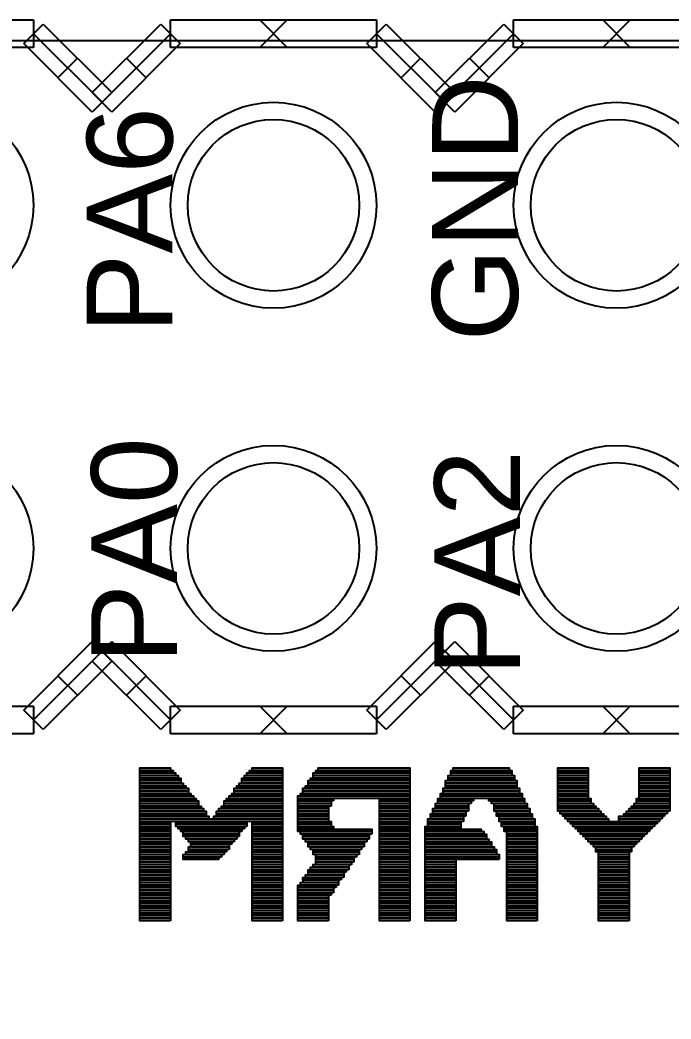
# Model space of a CAD drawing. Header units: millimetres. Extents: x -0.9 to 42.4, y -0.8 to 40.2.
# Drawn here: x 19.39 to 24.21, y 32.77 to 40.17 of the extents above; entities that cross this region are included whole.
import ezdxf

# ---------------------------------------------------------------- set-up
doc = ezdxf.new("R2010")
doc.units = ezdxf.units.MM
doc.header["$MEASUREMENT"] = 0
for name, color, linetype in [('BOT', 253, 'Continuous'), ('SILK-BOT', 6, 'Continuous'), ('SILK-TOP', 7, 'Continuous'), ('TOP', 1, 'Continuous')]:
    doc.layers.add(name, color=color, linetype=linetype)

msp = doc.modelspace()

# ---------------------------------------------------------------- linework, layer by layer
at = {"layer": 'BOT'}
for centre in [(18.7292, 38.7945), (21.2692, 38.7945), (23.8092, 38.7945), (18.7292, 36.2545), (21.2692, 36.2545), (23.8092, 36.2545)]:
    msp.add_circle(centre, 0.762, dxfattribs=at)
at = {"layer": 'SILK-BOT'}
for points in [[(20.5069, 34.6108), (20.2805, 34.6108), (20.2805, 34.6298), (20.5069, 34.6298), (20.5069, 34.6108)], [(21.3366, 34.6108), (21.1103, 34.6108), (21.1103, 34.6298), (21.3366, 34.6298), (21.3366, 34.6108)], [(22.2797, 34.6108), (21.6007, 34.6108), (21.6007, 34.6298), (22.2797, 34.6298), (22.2797, 34.6108)], [(23.0151, 34.6108), (22.6003, 34.6108), (22.6003, 34.6298), (23.0151, 34.6298), (23.0151, 34.6108)], [(23.5999, 34.6108), (23.3737, 34.6108), (23.3737, 34.6298), (23.5999, 34.6298), (23.5999, 34.6108)], [(24.2034, 34.6108), (23.977, 34.6108), (23.977, 34.6298), (24.2034, 34.6298), (24.2034, 34.6108)], [(20.5633, 34.5544), (20.2804, 34.5544), (20.2804, 34.5732), (20.5633, 34.5732), (20.5633, 34.5544)], [(20.5257, 34.5921), (20.2805, 34.5921), (20.2805, 34.611), (20.5257, 34.611), (20.5257, 34.5921)], [(20.5445, 34.5732), (20.2805, 34.5732), (20.2805, 34.592), (20.5445, 34.592), (20.5445, 34.5732)], [(20.5823, 34.5355), (20.2805, 34.5355), (20.2805, 34.5544), (20.5823, 34.5544), (20.5823, 34.5355)], [(21.3367, 34.5355), (21.0349, 34.5355), (21.0349, 34.5544), (21.3367, 34.5544), (21.3367, 34.5355)], [(21.3367, 34.5544), (21.0538, 34.5544), (21.0538, 34.5732), (21.3367, 34.5732), (21.3367, 34.5544)], [(21.3367, 34.5732), (21.0727, 34.5732), (21.0727, 34.592), (21.3367, 34.592), (21.3367, 34.5732)], [(21.3367, 34.5921), (21.0915, 34.5921), (21.0915, 34.611), (21.3367, 34.611), (21.3367, 34.5921)], [(22.2797, 34.5355), (21.5441, 34.5355), (21.5441, 34.5544), (22.2797, 34.5544), (22.2797, 34.5355)], [(22.2797, 34.5732), (21.563, 34.5732), (21.563, 34.592), (22.2797, 34.592), (22.2797, 34.5732)], [(22.2797, 34.5544), (21.563, 34.5544), (21.563, 34.5732), (22.2797, 34.5732), (22.2797, 34.5544)], [(22.2797, 34.5921), (21.5819, 34.5921), (21.5819, 34.611), (22.2797, 34.611), (22.2797, 34.5921)], [(23.053, 34.5544), (22.5626, 34.5544), (22.5626, 34.5732), (23.053, 34.5732), (23.053, 34.5544)], [(23.053, 34.5355), (22.5626, 34.5355), (22.5626, 34.5544), (23.053, 34.5544), (23.053, 34.5355)], [(23.0341, 34.5921), (22.5815, 34.5921), (22.5815, 34.611), (23.0341, 34.611), (23.0341, 34.5921)], [(23.0341, 34.5732), (22.5815, 34.5732), (22.5815, 34.592), (23.0341, 34.592), (23.0341, 34.5732)], [(23.5999, 34.5921), (23.3737, 34.5921), (23.3737, 34.611), (23.5999, 34.611), (23.5999, 34.5921)], [(23.5999, 34.5732), (23.3737, 34.5732), (23.3737, 34.592), (23.5999, 34.592), (23.5999, 34.5732)], [(23.5999, 34.5544), (23.3737, 34.5544), (23.3737, 34.5732), (23.5999, 34.5732), (23.5999, 34.5544)], [(23.5999, 34.5355), (23.3737, 34.5355), (23.3737, 34.5544), (23.5999, 34.5544), (23.5999, 34.5355)], [(24.2034, 34.5921), (23.977, 34.5921), (23.977, 34.611), (24.2034, 34.611), (24.2034, 34.5921)], [(24.2034, 34.5732), (23.977, 34.5732), (23.977, 34.592), (24.2034, 34.592), (24.2034, 34.5732)], [(24.2034, 34.5544), (23.977, 34.5544), (23.977, 34.5732), (24.2034, 34.5732), (24.2034, 34.5544)], [(24.2034, 34.5355), (23.977, 34.5355), (23.977, 34.5544), (24.2034, 34.5544), (24.2034, 34.5355)], [(20.6199, 34.4788), (20.2804, 34.4788), (20.2804, 34.4978), (20.6199, 34.4978), (20.6199, 34.4788)], [(20.5823, 34.5166), (20.2805, 34.5166), (20.2805, 34.5354), (20.5823, 34.5354), (20.5823, 34.5166)], [(20.6011, 34.4978), (20.2805, 34.4978), (20.2805, 34.5166), (20.6011, 34.5166), (20.6011, 34.4978)], [(20.6389, 34.46), (20.2805, 34.46), (20.2805, 34.479), (20.6389, 34.479), (20.6389, 34.46)], [(21.3366, 34.46), (20.9783, 34.46), (20.9783, 34.479), (21.3366, 34.479), (21.3366, 34.46)], [(21.3367, 34.4788), (20.9973, 34.4788), (20.9973, 34.4978), (21.3367, 34.4978), (21.3367, 34.4788)], [(21.3367, 34.4978), (21.0161, 34.4978), (21.0161, 34.5166), (21.3367, 34.5166), (21.3367, 34.4978)], [(21.3367, 34.5166), (21.0349, 34.5166), (21.0349, 34.5354), (21.3367, 34.5354), (21.3367, 34.5166)], [(22.2797, 34.46), (21.4875, 34.46), (21.4875, 34.479), (22.2797, 34.479), (22.2797, 34.46)], [(22.2797, 34.4788), (21.5063, 34.4788), (21.5063, 34.4978), (22.2797, 34.4978), (22.2797, 34.4788)], [(22.2797, 34.5166), (21.5253, 34.5166), (21.5253, 34.5354), (22.2797, 34.5354), (22.2797, 34.5166)], [(22.2797, 34.4978), (21.5253, 34.4978), (21.5253, 34.5166), (22.2797, 34.5166), (22.2797, 34.4978)], [(23.0907, 34.46), (22.5249, 34.46), (22.5249, 34.479), (23.0907, 34.479), (23.0907, 34.46)], [(23.0717, 34.5166), (22.5437, 34.5166), (22.5437, 34.5354), (23.0717, 34.5354), (23.0717, 34.5166)], [(23.0717, 34.4978), (22.5437, 34.4978), (22.5437, 34.5166), (23.0717, 34.5166), (23.0717, 34.4978)], [(23.0717, 34.4788), (22.5437, 34.4788), (22.5437, 34.4978), (23.0717, 34.4978), (23.0717, 34.4788)], [(23.5999, 34.5166), (23.3737, 34.5166), (23.3737, 34.5354), (23.5999, 34.5354), (23.5999, 34.5166)], [(23.5999, 34.4978), (23.3737, 34.4978), (23.3737, 34.5166), (23.5999, 34.5166), (23.5999, 34.4978)], [(23.5999, 34.4788), (23.3737, 34.4788), (23.3737, 34.4978), (23.5999, 34.4978), (23.5999, 34.4788)], [(23.5999, 34.46), (23.3737, 34.46), (23.3737, 34.479), (23.5999, 34.479), (23.5999, 34.46)], [(24.2034, 34.5166), (23.977, 34.5166), (23.977, 34.5354), (24.2034, 34.5354), (24.2034, 34.5166)], [(24.2034, 34.4978), (23.977, 34.4978), (23.977, 34.5166), (24.2034, 34.5166), (24.2034, 34.4978)], [(24.2034, 34.4788), (23.977, 34.4788), (23.977, 34.4978), (24.2034, 34.4978), (24.2034, 34.4788)], [(24.2034, 34.46), (23.977, 34.46), (23.977, 34.479), (24.2034, 34.479), (24.2034, 34.46)], [(20.6389, 34.4412), (20.2805, 34.4412), (20.2805, 34.46), (20.6389, 34.46), (20.6389, 34.4412)], [(20.6577, 34.4222), (20.2805, 34.4222), (20.2805, 34.4412), (20.6577, 34.4412), (20.6577, 34.4222)], [(20.6766, 34.4034), (20.2805, 34.4034), (20.2805, 34.4224), (20.6766, 34.4224), (20.6766, 34.4034)], [(20.6955, 34.3846), (20.2805, 34.3846), (20.2805, 34.4034), (20.6955, 34.4034), (20.6955, 34.3846)], [(21.3366, 34.3846), (20.9217, 34.3846), (20.9217, 34.4034), (21.3366, 34.4034), (21.3366, 34.3846)], [(21.3367, 34.4034), (20.9405, 34.4034), (20.9405, 34.4224), (21.3367, 34.4224), (21.3367, 34.4034)], [(21.3367, 34.4222), (20.9595, 34.4222), (20.9595, 34.4412), (21.3367, 34.4412), (21.3367, 34.4222)], [(21.3366, 34.4412), (20.9783, 34.4412), (20.9783, 34.46), (21.3366, 34.46), (21.3366, 34.4412)], [(22.2797, 34.4034), (21.4497, 34.4034), (21.4497, 34.4224), (22.2797, 34.4224), (22.2797, 34.4034)], [(21.7139, 34.3846), (21.4497, 34.3846), (21.4497, 34.4034), (21.7139, 34.4034), (21.7139, 34.3846)], [(22.2797, 34.4222), (21.4687, 34.4222), (21.4687, 34.4412), (22.2797, 34.4412), (22.2797, 34.4222)], [(22.2797, 34.4412), (21.4875, 34.4412), (21.4875, 34.46), (22.2797, 34.46), (22.2797, 34.4412)], [(22.2797, 34.3846), (22.0533, 34.3846), (22.0533, 34.4034), (22.2797, 34.4034), (22.2797, 34.3846)], [(22.7512, 34.3846), (22.4872, 34.3846), (22.4872, 34.4034), (22.7512, 34.4034), (22.7512, 34.3846)], [(23.1095, 34.4222), (22.5059, 34.4222), (22.5059, 34.4412), (23.1095, 34.4412), (23.1095, 34.4222)], [(23.1095, 34.4034), (22.5059, 34.4034), (22.5059, 34.4224), (23.1095, 34.4224), (23.1095, 34.4034)], [(23.0907, 34.4412), (22.5249, 34.4412), (22.5249, 34.46), (23.0907, 34.46), (23.0907, 34.4412)], [(23.1284, 34.3846), (22.8644, 34.3846), (22.8644, 34.4034), (23.1284, 34.4034), (23.1284, 34.3846)], [(23.6188, 34.3846), (23.3736, 34.3846), (23.3736, 34.4034), (23.6188, 34.4034), (23.6188, 34.3846)], [(23.5999, 34.4412), (23.3737, 34.4412), (23.3737, 34.46), (23.5999, 34.46), (23.5999, 34.4412)], [(23.5999, 34.4222), (23.3737, 34.4222), (23.3737, 34.4412), (23.5999, 34.4412), (23.5999, 34.4222)], [(23.5999, 34.4034), (23.3737, 34.4034), (23.3737, 34.4224), (23.5999, 34.4224), (23.5999, 34.4034)], [(24.2034, 34.3846), (23.9582, 34.3846), (23.9582, 34.4034), (24.2034, 34.4034), (24.2034, 34.3846)], [(24.2034, 34.4412), (23.977, 34.4412), (23.977, 34.46), (24.2034, 34.46), (24.2034, 34.4412)], [(24.2034, 34.4222), (23.977, 34.4222), (23.977, 34.4412), (24.2034, 34.4412), (24.2034, 34.4222)], [(24.2034, 34.4034), (23.977, 34.4034), (23.977, 34.4224), (24.2034, 34.4224), (24.2034, 34.4034)], [(20.7143, 34.3658), (20.2805, 34.3658), (20.2805, 34.3846), (20.7143, 34.3846), (20.7143, 34.3658)], [(20.7143, 34.3468), (20.2805, 34.3468), (20.2805, 34.3658), (20.7143, 34.3658), (20.7143, 34.3468)], [(20.7333, 34.328), (20.2805, 34.328), (20.2805, 34.3468), (20.7333, 34.3468), (20.7333, 34.328)], [(20.7519, 34.3092), (20.2805, 34.3092), (20.2805, 34.328), (20.7519, 34.328), (20.7519, 34.3092)], [(21.3366, 34.3092), (20.8651, 34.3092), (20.8651, 34.328), (21.3366, 34.328), (21.3366, 34.3092)], [(21.3367, 34.328), (20.8841, 34.328), (20.8841, 34.3468), (21.3367, 34.3468), (21.3367, 34.328)], [(21.3367, 34.3658), (20.9029, 34.3658), (20.9029, 34.3846), (21.3367, 34.3846), (21.3367, 34.3658)], [(21.3367, 34.3468), (20.9029, 34.3468), (20.9029, 34.3658), (21.3367, 34.3658), (21.3367, 34.3468)], [(21.695, 34.3658), (21.4498, 34.3658), (21.4498, 34.3846), (21.695, 34.3846), (21.695, 34.3658)], [(21.695, 34.3468), (21.4498, 34.3468), (21.4498, 34.3658), (21.695, 34.3658), (21.695, 34.3468)], [(21.6762, 34.328), (21.4498, 34.328), (21.4498, 34.3468), (21.6762, 34.3468), (21.6762, 34.328)], [(21.6762, 34.3092), (21.4498, 34.3092), (21.4498, 34.328), (21.6762, 34.328), (21.6762, 34.3092)], [(22.2797, 34.3658), (22.0533, 34.3658), (22.0533, 34.3846), (22.2797, 34.3846), (22.2797, 34.3658)], [(22.2797, 34.3468), (22.0533, 34.3468), (22.0533, 34.3658), (22.2797, 34.3658), (22.2797, 34.3468)], [(22.2797, 34.328), (22.0533, 34.328), (22.0533, 34.3468), (22.2797, 34.3468), (22.2797, 34.328)], [(22.2797, 34.3092), (22.0533, 34.3092), (22.0533, 34.328), (22.2797, 34.328), (22.2797, 34.3092)], [(22.7135, 34.3092), (22.4493, 34.3092), (22.4493, 34.328), (22.7135, 34.328), (22.7135, 34.3092)], [(22.7135, 34.3468), (22.4683, 34.3468), (22.4683, 34.3658), (22.7135, 34.3658), (22.7135, 34.3468)], [(22.7135, 34.328), (22.4683, 34.328), (22.4683, 34.3468), (22.7135, 34.3468), (22.7135, 34.328)], [(22.7323, 34.3658), (22.4871, 34.3658), (22.4871, 34.3846), (22.7323, 34.3846), (22.7323, 34.3658)], [(23.1284, 34.3658), (22.8832, 34.3658), (22.8832, 34.3846), (23.1284, 34.3846), (23.1284, 34.3658)], [(23.1473, 34.3468), (22.9021, 34.3468), (22.9021, 34.3658), (23.1473, 34.3658), (23.1473, 34.3468)], [(23.1473, 34.328), (22.9021, 34.328), (22.9021, 34.3468), (23.1473, 34.3468), (23.1473, 34.328)], [(23.1661, 34.3092), (22.9021, 34.3092), (22.9021, 34.328), (23.1661, 34.328), (23.1661, 34.3092)], [(23.6565, 34.328), (23.3735, 34.328), (23.3735, 34.3468), (23.6565, 34.3468), (23.6565, 34.328)], [(23.6753, 34.3092), (23.3735, 34.3092), (23.3735, 34.328), (23.6753, 34.328), (23.6753, 34.3092)], [(23.6188, 34.3658), (23.3736, 34.3658), (23.3736, 34.3846), (23.6188, 34.3846), (23.6188, 34.3658)], [(23.6376, 34.3468), (23.3736, 34.3468), (23.3736, 34.3658), (23.6376, 34.3658), (23.6376, 34.3468)], [(24.2034, 34.3092), (23.9017, 34.3092), (23.9017, 34.328), (24.2034, 34.328), (24.2034, 34.3092)], [(24.2034, 34.328), (23.9205, 34.328), (23.9205, 34.3468), (24.2034, 34.3468), (24.2034, 34.328)], [(24.2034, 34.3468), (23.9394, 34.3468), (23.9394, 34.3658), (24.2034, 34.3658), (24.2034, 34.3468)], [(24.2034, 34.3658), (23.9582, 34.3658), (23.9582, 34.3846), (24.2034, 34.3846), (24.2034, 34.3658)], [(20.7709, 34.2903), (20.2805, 34.2903), (20.2805, 34.3092), (20.7709, 34.3092), (20.7709, 34.2903)], [(20.7709, 34.2714), (20.2805, 34.2714), (20.2805, 34.2903), (20.7709, 34.2903), (20.7709, 34.2714)], [(20.7899, 34.2526), (20.2805, 34.2526), (20.2805, 34.2714), (20.7899, 34.2714), (20.7899, 34.2526)], [(21.3367, 34.2337), (20.2805, 34.2337), (20.2805, 34.2526), (21.3367, 34.2526), (21.3367, 34.2337)], [(21.3367, 34.2526), (20.8275, 34.2526), (20.8275, 34.2714), (21.3367, 34.2714), (21.3367, 34.2526)], [(21.3367, 34.2903), (20.8463, 34.2903), (20.8463, 34.3092), (21.3367, 34.3092), (21.3367, 34.2903)], [(21.3367, 34.2714), (20.8463, 34.2714), (20.8463, 34.2903), (21.3367, 34.2903), (21.3367, 34.2714)], [(21.6762, 34.2903), (21.4498, 34.2903), (21.4498, 34.3092), (21.6762, 34.3092), (21.6762, 34.2903)], [(21.6762, 34.2714), (21.4498, 34.2714), (21.4498, 34.2903), (21.6762, 34.2903), (21.6762, 34.2714)], [(21.6762, 34.2526), (21.4498, 34.2526), (21.4498, 34.2714), (21.6762, 34.2714), (21.6762, 34.2526)], [(21.6762, 34.2337), (21.4498, 34.2337), (21.4498, 34.2526), (21.6762, 34.2526), (21.6762, 34.2337)], [(22.2797, 34.2903), (22.0533, 34.2903), (22.0533, 34.3092), (22.2797, 34.3092), (22.2797, 34.2903)], [(22.2797, 34.2714), (22.0533, 34.2714), (22.0533, 34.2903), (22.2797, 34.2903), (22.2797, 34.2714)], [(22.2797, 34.2526), (22.0533, 34.2526), (22.0533, 34.2714), (22.2797, 34.2714), (22.2797, 34.2526)], [(22.2797, 34.2337), (22.0533, 34.2337), (22.0533, 34.2526), (22.2797, 34.2526), (22.2797, 34.2337)], [(22.6757, 34.2337), (22.4117, 34.2337), (22.4117, 34.2526), (22.6757, 34.2526), (22.6757, 34.2337)], [(22.6946, 34.2714), (22.4306, 34.2714), (22.4306, 34.2903), (22.6946, 34.2903), (22.6946, 34.2714)], [(22.6758, 34.2526), (22.4306, 34.2526), (22.4306, 34.2714), (22.6758, 34.2714), (22.6758, 34.2526)], [(22.6946, 34.2903), (22.4494, 34.2903), (22.4494, 34.3092), (22.6946, 34.3092), (22.6946, 34.2903)], [(23.1661, 34.2903), (22.9209, 34.2903), (22.9209, 34.3092), (23.1661, 34.3092), (23.1661, 34.2903)], [(23.1849, 34.2714), (22.9209, 34.2714), (22.9209, 34.2903), (23.1849, 34.2903), (23.1849, 34.2714)], [(23.185, 34.2526), (22.9398, 34.2526), (22.9398, 34.2714), (23.185, 34.2714), (23.185, 34.2526)], [(23.2038, 34.2337), (22.9398, 34.2337), (22.9398, 34.2526), (23.2038, 34.2526), (23.2038, 34.2337)], [(23.6942, 34.2903), (23.3924, 34.2903), (23.3924, 34.3092), (23.6942, 34.3092), (23.6942, 34.2903)], [(23.7131, 34.2714), (23.4113, 34.2714), (23.4113, 34.2903), (23.7131, 34.2903), (23.7131, 34.2714)], [(23.7319, 34.2526), (23.4301, 34.2526), (23.4301, 34.2714), (23.7319, 34.2714), (23.7319, 34.2526)], [(23.7508, 34.2337), (23.449, 34.2337), (23.449, 34.2526), (23.7508, 34.2526), (23.7508, 34.2337)], [(24.1468, 34.2526), (23.8262, 34.2526), (23.8262, 34.2714), (24.1468, 34.2714), (24.1468, 34.2526)], [(24.128, 34.2337), (23.8262, 34.2337), (23.8262, 34.2526), (24.128, 34.2526), (24.128, 34.2337)], [(24.1657, 34.2714), (23.8639, 34.2714), (23.8639, 34.2903), (24.1657, 34.2903), (24.1657, 34.2714)], [(24.1846, 34.2903), (23.8828, 34.2903), (23.8828, 34.3092), (24.1846, 34.3092), (24.1846, 34.2903)], [(20.5069, 34.2149), (20.2805, 34.2149), (20.2805, 34.2338), (20.5069, 34.2338), (20.5069, 34.2149)], [(20.5069, 34.196), (20.2805, 34.196), (20.2805, 34.2148), (20.5069, 34.2148), (20.5069, 34.196)], [(20.5069, 34.1772), (20.2805, 34.1772), (20.2805, 34.196), (20.5069, 34.196), (20.5069, 34.1772)], [(20.5069, 34.1583), (20.2805, 34.1583), (20.2805, 34.1771), (20.5069, 34.1771), (20.5069, 34.1583)], [(21.0727, 34.2149), (20.5447, 34.2149), (20.5447, 34.2338), (21.0727, 34.2338), (21.0727, 34.2149)], [(21.0727, 34.196), (20.5447, 34.196), (20.5447, 34.2148), (21.0727, 34.2148), (21.0727, 34.196)], [(21.0538, 34.1772), (20.5634, 34.1772), (20.5634, 34.196), (21.0538, 34.196), (21.0538, 34.1772)], [(21.0349, 34.1583), (20.5823, 34.1583), (20.5823, 34.1771), (21.0349, 34.1771), (21.0349, 34.1583)], [(21.3366, 34.2149), (21.1103, 34.2149), (21.1103, 34.2338), (21.3366, 34.2338), (21.3366, 34.2149)], [(21.3366, 34.196), (21.1103, 34.196), (21.1103, 34.2148), (21.3366, 34.2148), (21.3366, 34.196)], [(21.3366, 34.1772), (21.1103, 34.1772), (21.1103, 34.196), (21.3366, 34.196), (21.3366, 34.1772)], [(21.3366, 34.1583), (21.1103, 34.1583), (21.1103, 34.1771), (21.3366, 34.1771), (21.3366, 34.1583)], [(21.7139, 34.1772), (21.4497, 34.1772), (21.4497, 34.196), (21.7139, 34.196), (21.7139, 34.1772)], [(21.695, 34.2149), (21.4498, 34.2149), (21.4498, 34.2338), (21.695, 34.2338), (21.695, 34.2149)], [(21.695, 34.196), (21.4498, 34.196), (21.4498, 34.2148), (21.695, 34.2148), (21.695, 34.196)], [(21.9968, 34.1583), (21.4498, 34.1583), (21.4498, 34.1771), (21.9968, 34.1771), (21.9968, 34.1583)], [(22.2797, 34.2149), (22.0533, 34.2149), (22.0533, 34.2338), (22.2797, 34.2338), (22.2797, 34.2149)], [(22.2797, 34.196), (22.0533, 34.196), (22.0533, 34.2148), (22.2797, 34.2148), (22.2797, 34.196)], [(22.2797, 34.1772), (22.0533, 34.1772), (22.0533, 34.196), (22.2797, 34.196), (22.2797, 34.1772)], [(22.2797, 34.1583), (22.0533, 34.1583), (22.0533, 34.1771), (22.2797, 34.1771), (22.2797, 34.1583)], [(22.6569, 34.1772), (22.3929, 34.1772), (22.3929, 34.196), (22.6569, 34.196), (22.6569, 34.1772)], [(22.8079, 34.1583), (22.3929, 34.1583), (22.3929, 34.1771), (22.8079, 34.1771), (22.8079, 34.1583)], [(22.6569, 34.2149), (22.4117, 34.2149), (22.4117, 34.2338), (22.6569, 34.2338), (22.6569, 34.2149)], [(22.6569, 34.196), (22.4117, 34.196), (22.4117, 34.2148), (22.6569, 34.2148), (22.6569, 34.196)], [(23.2037, 34.2149), (22.9587, 34.2149), (22.9587, 34.2338), (23.2037, 34.2338), (23.2037, 34.2149)], [(23.2037, 34.196), (22.9587, 34.196), (22.9587, 34.2148), (23.2037, 34.2148), (23.2037, 34.196)], [(23.2227, 34.1772), (22.9775, 34.1772), (22.9775, 34.196), (23.2227, 34.196), (23.2227, 34.1772)], [(23.2227, 34.1583), (22.9775, 34.1583), (22.9775, 34.1771), (23.2227, 34.1771), (23.2227, 34.1583)], [(24.1091, 34.2149), (23.4679, 34.2149), (23.4679, 34.2338), (24.1091, 34.2338), (24.1091, 34.2149)], [(24.0903, 34.196), (23.4867, 34.196), (23.4867, 34.2148), (24.0903, 34.2148), (24.0903, 34.196)], [(24.0714, 34.1772), (23.5056, 34.1772), (23.5056, 34.196), (24.0714, 34.196), (24.0714, 34.1772)], [(24.0525, 34.1583), (23.5245, 34.1583), (23.5245, 34.1771), (24.0525, 34.1771), (24.0525, 34.1583)], [(20.5069, 34.1394), (20.2805, 34.1394), (20.2805, 34.1582), (20.5069, 34.1582), (20.5069, 34.1394)], [(20.5069, 34.1206), (20.2805, 34.1206), (20.2805, 34.1394), (20.5069, 34.1394), (20.5069, 34.1206)], [(20.5069, 34.1017), (20.2805, 34.1017), (20.2805, 34.1206), (20.5069, 34.1206), (20.5069, 34.1017)], [(20.5069, 34.0828), (20.2805, 34.0828), (20.2805, 34.1018), (20.5069, 34.1018), (20.5069, 34.0828)], [(21.0161, 34.1394), (20.6013, 34.1394), (20.6013, 34.1582), (21.0161, 34.1582), (21.0161, 34.1394)], [(21.0161, 34.1206), (20.6013, 34.1206), (20.6013, 34.1394), (21.0161, 34.1394), (21.0161, 34.1206)], [(20.9972, 34.1017), (20.62, 34.1017), (20.62, 34.1206), (20.9972, 34.1206), (20.9972, 34.1017)], [(20.9785, 34.0828), (20.6389, 34.0828), (20.6389, 34.1018), (20.9785, 34.1018), (20.9785, 34.0828)], [(21.3366, 34.1394), (21.1103, 34.1394), (21.1103, 34.1582), (21.3366, 34.1582), (21.3366, 34.1394)], [(21.3366, 34.1206), (21.1103, 34.1206), (21.1103, 34.1394), (21.3366, 34.1394), (21.3366, 34.1206)], [(21.3366, 34.1017), (21.1103, 34.1017), (21.1103, 34.1206), (21.3366, 34.1206), (21.3366, 34.1017)], [(21.3366, 34.0828), (21.1103, 34.0828), (21.1103, 34.1018), (21.3366, 34.1018), (21.3366, 34.0828)], [(21.9967, 34.1394), (21.4687, 34.1394), (21.4687, 34.1582), (21.9967, 34.1582), (21.9967, 34.1394)], [(21.9779, 34.1206), (21.4875, 34.1206), (21.4875, 34.1394), (21.9779, 34.1394), (21.9779, 34.1206)], [(21.9779, 34.1017), (21.4875, 34.1017), (21.4875, 34.1206), (21.9779, 34.1206), (21.9779, 34.1017)], [(21.9591, 34.0828), (21.5063, 34.0828), (21.5063, 34.1018), (21.9591, 34.1018), (21.9591, 34.0828)], [(22.2797, 34.1394), (22.0533, 34.1394), (22.0533, 34.1582), (22.2797, 34.1582), (22.2797, 34.1394)], [(22.2797, 34.1206), (22.0533, 34.1206), (22.0533, 34.1394), (22.2797, 34.1394), (22.2797, 34.1206)], [(22.2797, 34.1017), (22.0533, 34.1017), (22.0533, 34.1206), (22.2797, 34.1206), (22.2797, 34.1017)], [(22.2797, 34.0828), (22.0533, 34.0828), (22.0533, 34.1018), (22.2797, 34.1018), (22.2797, 34.0828)], [(22.8265, 34.1394), (22.3929, 34.1394), (22.3929, 34.1582), (22.8265, 34.1582), (22.8265, 34.1394)], [(22.8455, 34.1206), (22.3929, 34.1206), (22.3929, 34.1394), (22.8455, 34.1394), (22.8455, 34.1206)], [(22.8455, 34.1017), (22.3929, 34.1017), (22.3929, 34.1206), (22.8455, 34.1206), (22.8455, 34.1017)], [(22.8643, 34.0828), (22.3929, 34.0828), (22.3929, 34.1018), (22.8643, 34.1018), (22.8643, 34.0828)], [(23.2227, 34.1394), (22.9963, 34.1394), (22.9963, 34.1582), (23.2227, 34.1582), (23.2227, 34.1394)], [(23.2227, 34.1206), (22.9963, 34.1206), (22.9963, 34.1394), (23.2227, 34.1394), (23.2227, 34.1206)], [(23.2227, 34.1017), (22.9963, 34.1017), (22.9963, 34.1206), (23.2227, 34.1206), (23.2227, 34.1017)], [(23.2227, 34.0828), (22.9963, 34.0828), (22.9963, 34.1018), (23.2227, 34.1018), (23.2227, 34.0828)], [(24.0337, 34.1394), (23.5433, 34.1394), (23.5433, 34.1582), (24.0337, 34.1582), (24.0337, 34.1394)], [(24.0148, 34.1206), (23.5622, 34.1206), (23.5622, 34.1394), (24.0148, 34.1394), (24.0148, 34.1206)], [(23.996, 34.1017), (23.581, 34.1017), (23.581, 34.1206), (23.996, 34.1206), (23.996, 34.1017)], [(23.9771, 34.0828), (23.5999, 34.0828), (23.5999, 34.1018), (23.9771, 34.1018), (23.9771, 34.0828)], [(20.5069, 34.064), (20.2805, 34.064), (20.2805, 34.0828), (20.5069, 34.0828), (20.5069, 34.064)], [(20.5069, 34.0451), (20.2805, 34.0451), (20.2805, 34.064), (20.5069, 34.064), (20.5069, 34.0451)], [(20.5069, 34.0263), (20.2805, 34.0263), (20.2805, 34.0452), (20.5069, 34.0452), (20.5069, 34.0263)], [(20.5069, 34.0074), (20.2805, 34.0074), (20.2805, 34.0262), (20.5069, 34.0262), (20.5069, 34.0074)], [(20.9407, 34.0263), (20.6389, 34.0263), (20.6389, 34.0452), (20.9407, 34.0452), (20.9407, 34.0263)], [(20.9218, 34.0074), (20.6389, 34.0074), (20.6389, 34.0262), (20.9218, 34.0262), (20.9218, 34.0074)], [(20.9405, 34.0451), (20.6576, 34.0451), (20.6576, 34.064), (20.9405, 34.064), (20.9405, 34.0451)], [(20.9595, 34.064), (20.6577, 34.064), (20.6577, 34.0828), (20.9595, 34.0828), (20.9595, 34.064)], [(21.3366, 34.064), (21.1103, 34.064), (21.1103, 34.0828), (21.3366, 34.0828), (21.3366, 34.064)], [(21.3366, 34.0451), (21.1103, 34.0451), (21.1103, 34.064), (21.3366, 34.064), (21.3366, 34.0451)], [(21.3366, 34.0263), (21.1103, 34.0263), (21.1103, 34.0452), (21.3366, 34.0452), (21.3366, 34.0263)], [(21.3366, 34.0074), (21.1103, 34.0074), (21.1103, 34.0262), (21.3366, 34.0262), (21.3366, 34.0074)], [(21.9401, 34.064), (21.5253, 34.064), (21.5253, 34.0828), (21.9401, 34.0828), (21.9401, 34.064)], [(21.9401, 34.0451), (21.5253, 34.0451), (21.5253, 34.064), (21.9401, 34.064), (21.9401, 34.0451)], [(21.9214, 34.0263), (21.5442, 34.0263), (21.5442, 34.0452), (21.9214, 34.0452), (21.9214, 34.0263)], [(21.9025, 34.0074), (21.5629, 34.0074), (21.5629, 34.0262), (21.9025, 34.0262), (21.9025, 34.0074)], [(22.2797, 34.064), (22.0533, 34.064), (22.0533, 34.0828), (22.2797, 34.0828), (22.2797, 34.064)], [(22.2797, 34.0451), (22.0533, 34.0451), (22.0533, 34.064), (22.2797, 34.064), (22.2797, 34.0451)], [(22.2797, 34.0263), (22.0533, 34.0263), (22.0533, 34.0452), (22.2797, 34.0452), (22.2797, 34.0263)], [(22.2797, 34.0074), (22.0533, 34.0074), (22.0533, 34.0262), (22.2797, 34.0262), (22.2797, 34.0074)], [(22.8831, 34.064), (22.3929, 34.064), (22.3929, 34.0828), (22.8831, 34.0828), (22.8831, 34.064)], [(22.8831, 34.0451), (22.3929, 34.0451), (22.3929, 34.064), (22.8831, 34.064), (22.8831, 34.0451)], [(22.9021, 34.0263), (22.3929, 34.0263), (22.3929, 34.0452), (22.9021, 34.0452), (22.9021, 34.0263)], [(22.9209, 34.0074), (22.3929, 34.0074), (22.3929, 34.0262), (22.9209, 34.0262), (22.9209, 34.0074)], [(23.2227, 34.064), (22.9963, 34.064), (22.9963, 34.0828), (23.2227, 34.0828), (23.2227, 34.064)], [(23.2227, 34.0451), (22.9963, 34.0451), (22.9963, 34.064), (23.2227, 34.064), (23.2227, 34.0451)], [(23.2227, 34.0263), (22.9963, 34.0263), (22.9963, 34.0452), (23.2227, 34.0452), (23.2227, 34.0263)], [(23.2227, 34.0074), (22.9963, 34.0074), (22.9963, 34.0262), (23.2227, 34.0262), (23.2227, 34.0074)], [(23.9582, 34.064), (23.6188, 34.064), (23.6188, 34.0828), (23.9582, 34.0828), (23.9582, 34.064)], [(23.9394, 34.0451), (23.6376, 34.0451), (23.6376, 34.064), (23.9394, 34.064), (23.9394, 34.0451)], [(23.9205, 34.0263), (23.6565, 34.0263), (23.6565, 34.0452), (23.9205, 34.0452), (23.9205, 34.0263)], [(23.9205, 34.0074), (23.6565, 34.0074), (23.6565, 34.0262), (23.9205, 34.0262), (23.9205, 34.0074)], [(20.5069, 33.9886), (20.2805, 33.9886), (20.2805, 34.0074), (20.5069, 34.0074), (20.5069, 33.9886)], [(20.5069, 33.9696), (20.2805, 33.9696), (20.2805, 33.9886), (20.5069, 33.9886), (20.5069, 33.9696)], [(20.5069, 33.9508), (20.2805, 33.9508), (20.2805, 33.9696), (20.5069, 33.9696), (20.5069, 33.9508)], [(20.5069, 33.932), (20.2805, 33.932), (20.2805, 33.9508), (20.5069, 33.9508), (20.5069, 33.932)], [(20.8841, 33.9696), (20.6011, 33.9696), (20.6011, 33.9886), (20.8841, 33.9886), (20.8841, 33.9696)], [(20.8652, 33.9508), (20.6012, 33.9508), (20.6012, 33.9696), (20.8652, 33.9696), (20.8652, 33.9508)], [(20.903, 33.9886), (20.6201, 33.9886), (20.6201, 34.0074), (20.903, 34.0074), (20.903, 33.9886)], [(21.3366, 33.9886), (21.1103, 33.9886), (21.1103, 34.0074), (21.3366, 34.0074), (21.3366, 33.9886)], [(21.3366, 33.9696), (21.1103, 33.9696), (21.1103, 33.9886), (21.3366, 33.9886), (21.3366, 33.9696)], [(21.3366, 33.9508), (21.1103, 33.9508), (21.1103, 33.9696), (21.3366, 33.9696), (21.3366, 33.9508)], [(21.3366, 33.932), (21.1103, 33.932), (21.1103, 33.9508), (21.3366, 33.9508), (21.3366, 33.932)], [(21.9025, 33.9886), (21.5629, 33.9886), (21.5629, 34.0074), (21.9025, 34.0074), (21.9025, 33.9886)], [(21.8835, 33.9696), (21.5819, 33.9696), (21.5819, 33.9886), (21.8835, 33.9886), (21.8835, 33.9696)], [(21.8649, 33.9508), (21.5819, 33.9508), (21.5819, 33.9696), (21.8649, 33.9696), (21.8649, 33.9508)], [(21.8649, 33.932), (21.5819, 33.932), (21.5819, 33.9508), (21.8649, 33.9508), (21.8649, 33.932)], [(22.2797, 33.9886), (22.0533, 33.9886), (22.0533, 34.0074), (22.2797, 34.0074), (22.2797, 33.9886)], [(22.2797, 33.9696), (22.0533, 33.9696), (22.0533, 33.9886), (22.2797, 33.9886), (22.2797, 33.9696)], [(22.2797, 33.9508), (22.0533, 33.9508), (22.0533, 33.9696), (22.2797, 33.9696), (22.2797, 33.9508)], [(22.2797, 33.932), (22.0533, 33.932), (22.0533, 33.9508), (22.2797, 33.9508), (22.2797, 33.932)], [(22.9209, 33.9886), (22.3929, 33.9886), (22.3929, 34.0074), (22.9209, 34.0074), (22.9209, 33.9886)], [(22.9397, 33.9696), (22.3929, 33.9696), (22.3929, 33.9886), (22.9397, 33.9886), (22.9397, 33.9696)], [(22.9397, 33.9508), (22.3929, 33.9508), (22.3929, 33.9696), (22.9397, 33.9696), (22.9397, 33.9508)], [(22.6191, 33.932), (22.3929, 33.932), (22.3929, 33.9508), (22.6191, 33.9508), (22.6191, 33.932)], [(23.2227, 33.9886), (22.9963, 33.9886), (22.9963, 34.0074), (23.2227, 34.0074), (23.2227, 33.9886)], [(23.2227, 33.9696), (22.9963, 33.9696), (22.9963, 33.9886), (23.2227, 33.9886), (23.2227, 33.9696)], [(23.2227, 33.9508), (22.9963, 33.9508), (22.9963, 33.9696), (23.2227, 33.9696), (23.2227, 33.9508)], [(23.2227, 33.932), (22.9963, 33.932), (22.9963, 33.9508), (23.2227, 33.9508), (23.2227, 33.932)], [(23.9017, 33.9886), (23.6753, 33.9886), (23.6753, 34.0074), (23.9017, 34.0074), (23.9017, 33.9886)], [(23.9017, 33.9696), (23.6753, 33.9696), (23.6753, 33.9886), (23.9017, 33.9886), (23.9017, 33.9696)], [(23.9017, 33.9508), (23.6753, 33.9508), (23.6753, 33.9696), (23.9017, 33.9696), (23.9017, 33.9508)], [(23.9017, 33.932), (23.6753, 33.932), (23.6753, 33.9508), (23.9017, 33.9508), (23.9017, 33.932)], [(20.5069, 33.913), (20.2805, 33.913), (20.2805, 33.932), (20.5069, 33.932), (20.5069, 33.913)], [(20.5069, 33.8943), (20.2805, 33.8943), (20.2805, 33.9132), (20.5069, 33.9132), (20.5069, 33.8943)], [(20.5069, 33.8753), (20.2805, 33.8753), (20.2805, 33.8943), (20.5069, 33.8943), (20.5069, 33.8753)], [(20.5069, 33.8564), (20.2805, 33.8564), (20.2805, 33.8754), (20.5069, 33.8754), (20.5069, 33.8564)], [(21.3366, 33.913), (21.1103, 33.913), (21.1103, 33.932), (21.3366, 33.932), (21.3366, 33.913)], [(21.3366, 33.8943), (21.1103, 33.8943), (21.1103, 33.9132), (21.3366, 33.9132), (21.3366, 33.8943)], [(21.3366, 33.8753), (21.1103, 33.8753), (21.1103, 33.8943), (21.3366, 33.8943), (21.3366, 33.8753)], [(21.3366, 33.8564), (21.1103, 33.8564), (21.1103, 33.8754), (21.3366, 33.8754), (21.3366, 33.8564)], [(21.8082, 33.8564), (21.5253, 33.8564), (21.5253, 33.8754), (21.8082, 33.8754), (21.8082, 33.8564)], [(21.8271, 33.8753), (21.5441, 33.8753), (21.5441, 33.8943), (21.8271, 33.8943), (21.8271, 33.8753)], [(21.8271, 33.8943), (21.5631, 33.8943), (21.5631, 33.9132), (21.8271, 33.9132), (21.8271, 33.8943)], [(21.8459, 33.913), (21.5819, 33.913), (21.5819, 33.932), (21.8459, 33.932), (21.8459, 33.913)], [(22.2797, 33.913), (22.0533, 33.913), (22.0533, 33.932), (22.2797, 33.932), (22.2797, 33.913)], [(22.2797, 33.8943), (22.0533, 33.8943), (22.0533, 33.9132), (22.2797, 33.9132), (22.2797, 33.8943)], [(22.2797, 33.8753), (22.0533, 33.8753), (22.0533, 33.8943), (22.2797, 33.8943), (22.2797, 33.8753)], [(22.2797, 33.8564), (22.0533, 33.8564), (22.0533, 33.8754), (22.2797, 33.8754), (22.2797, 33.8564)], [(22.6191, 33.913), (22.3929, 33.913), (22.3929, 33.932), (22.6191, 33.932), (22.6191, 33.913)], [(22.6191, 33.8943), (22.3929, 33.8943), (22.3929, 33.9132), (22.6191, 33.9132), (22.6191, 33.8943)], [(22.6191, 33.8753), (22.3929, 33.8753), (22.3929, 33.8943), (22.6191, 33.8943), (22.6191, 33.8753)], [(22.6191, 33.8564), (22.3929, 33.8564), (22.3929, 33.8754), (22.6191, 33.8754), (22.6191, 33.8564)], [(23.2227, 33.913), (22.9963, 33.913), (22.9963, 33.932), (23.2227, 33.932), (23.2227, 33.913)], [(23.2227, 33.8943), (22.9963, 33.8943), (22.9963, 33.9132), (23.2227, 33.9132), (23.2227, 33.8943)], [(23.2227, 33.8753), (22.9963, 33.8753), (22.9963, 33.8943), (23.2227, 33.8943), (23.2227, 33.8753)], [(23.2227, 33.8564), (22.9963, 33.8564), (22.9963, 33.8754), (23.2227, 33.8754), (23.2227, 33.8564)], [(23.9017, 33.913), (23.6753, 33.913), (23.6753, 33.932), (23.9017, 33.932), (23.9017, 33.913)], [(23.9017, 33.8943), (23.6753, 33.8943), (23.6753, 33.9132), (23.9017, 33.9132), (23.9017, 33.8943)], [(23.9017, 33.8753), (23.6753, 33.8753), (23.6753, 33.8943), (23.9017, 33.8943), (23.9017, 33.8753)], [(23.9017, 33.8564), (23.6753, 33.8564), (23.6753, 33.8754), (23.9017, 33.8754), (23.9017, 33.8564)], [(20.5069, 33.8376), (20.2805, 33.8376), (20.2805, 33.8566), (20.5069, 33.8566), (20.5069, 33.8376)], [(20.5069, 33.8188), (20.2805, 33.8188), (20.2805, 33.8376), (20.5069, 33.8376), (20.5069, 33.8188)], [(20.5069, 33.8), (20.2805, 33.8), (20.2805, 33.8189), (20.5069, 33.8189), (20.5069, 33.8)], [(20.5069, 33.781), (20.2805, 33.781), (20.2805, 33.8), (20.5069, 33.8), (20.5069, 33.781)], [(21.3366, 33.8376), (21.1103, 33.8376), (21.1103, 33.8566), (21.3366, 33.8566), (21.3366, 33.8376)], [(21.3366, 33.8188), (21.1103, 33.8188), (21.1103, 33.8376), (21.3366, 33.8376), (21.3366, 33.8188)], [(21.3366, 33.8), (21.1103, 33.8), (21.1103, 33.8189), (21.3366, 33.8189), (21.3366, 33.8)], [(21.3366, 33.781), (21.1103, 33.781), (21.1103, 33.8), (21.3366, 33.8), (21.3366, 33.781)], [(21.7705, 33.8), (21.4875, 33.8), (21.4875, 33.8189), (21.7705, 33.8189), (21.7705, 33.8)], [(21.7516, 33.781), (21.4876, 33.781), (21.4876, 33.8), (21.7516, 33.8), (21.7516, 33.781)], [(21.7894, 33.8188), (21.5065, 33.8188), (21.5065, 33.8376), (21.7894, 33.8376), (21.7894, 33.8188)], [(21.7893, 33.8376), (21.5253, 33.8376), (21.5253, 33.8566), (21.7893, 33.8566), (21.7893, 33.8376)], [(22.2797, 33.8376), (22.0533, 33.8376), (22.0533, 33.8566), (22.2797, 33.8566), (22.2797, 33.8376)], [(22.2797, 33.8188), (22.0533, 33.8188), (22.0533, 33.8376), (22.2797, 33.8376), (22.2797, 33.8188)], [(22.2797, 33.8), (22.0533, 33.8), (22.0533, 33.8189), (22.2797, 33.8189), (22.2797, 33.8)], [(22.2797, 33.781), (22.0533, 33.781), (22.0533, 33.8), (22.2797, 33.8), (22.2797, 33.781)], [(22.6191, 33.8376), (22.3929, 33.8376), (22.3929, 33.8566), (22.6191, 33.8566), (22.6191, 33.8376)], [(22.6191, 33.8188), (22.3929, 33.8188), (22.3929, 33.8376), (22.6191, 33.8376), (22.6191, 33.8188)], [(22.6191, 33.8), (22.3929, 33.8), (22.3929, 33.8189), (22.6191, 33.8189), (22.6191, 33.8)], [(22.6191, 33.781), (22.3929, 33.781), (22.3929, 33.8), (22.6191, 33.8), (22.6191, 33.781)], [(23.2227, 33.8376), (22.9963, 33.8376), (22.9963, 33.8566), (23.2227, 33.8566), (23.2227, 33.8376)], [(23.2227, 33.8188), (22.9963, 33.8188), (22.9963, 33.8376), (23.2227, 33.8376), (23.2227, 33.8188)], [(23.2227, 33.8), (22.9963, 33.8), (22.9963, 33.8189), (23.2227, 33.8189), (23.2227, 33.8)], [(23.2227, 33.781), (22.9963, 33.781), (22.9963, 33.8), (23.2227, 33.8), (23.2227, 33.781)], [(23.9017, 33.8376), (23.6753, 33.8376), (23.6753, 33.8566), (23.9017, 33.8566), (23.9017, 33.8376)], [(23.9017, 33.8188), (23.6753, 33.8188), (23.6753, 33.8376), (23.9017, 33.8376), (23.9017, 33.8188)], [(23.9017, 33.8), (23.6753, 33.8), (23.6753, 33.8189), (23.9017, 33.8189), (23.9017, 33.8)], [(23.9017, 33.781), (23.6753, 33.781), (23.6753, 33.8), (23.9017, 33.8), (23.9017, 33.781)], [(20.5069, 33.7622), (20.2805, 33.7622), (20.2805, 33.7811), (20.5069, 33.7811), (20.5069, 33.7622)], [(20.5069, 33.7434), (20.2805, 33.7434), (20.2805, 33.7622), (20.5069, 33.7622), (20.5069, 33.7434)], [(20.5069, 33.7244), (20.2805, 33.7244), (20.2805, 33.7434), (20.5069, 33.7434), (20.5069, 33.7244)], [(20.5069, 33.7056), (20.2805, 33.7056), (20.2805, 33.7245), (20.5069, 33.7245), (20.5069, 33.7056)], [(21.3366, 33.7622), (21.1103, 33.7622), (21.1103, 33.7811), (21.3366, 33.7811), (21.3366, 33.7622)], [(21.3366, 33.7434), (21.1103, 33.7434), (21.1103, 33.7622), (21.3366, 33.7622), (21.3366, 33.7434)], [(21.3366, 33.7244), (21.1103, 33.7244), (21.1103, 33.7434), (21.3366, 33.7434), (21.3366, 33.7244)], [(21.3366, 33.7056), (21.1103, 33.7056), (21.1103, 33.7245), (21.3366, 33.7245), (21.3366, 33.7056)], [(21.7139, 33.7244), (21.4497, 33.7244), (21.4497, 33.7434), (21.7139, 33.7434), (21.7139, 33.7244)], [(21.7139, 33.7056), (21.4497, 33.7056), (21.4497, 33.7245), (21.7139, 33.7245), (21.7139, 33.7056)], [(21.7328, 33.7434), (21.4498, 33.7434), (21.4498, 33.7622), (21.7328, 33.7622), (21.7328, 33.7434)], [(21.7515, 33.7622), (21.4686, 33.7622), (21.4686, 33.7811), (21.7515, 33.7811), (21.7515, 33.7622)], [(22.2797, 33.7622), (22.0533, 33.7622), (22.0533, 33.7811), (22.2797, 33.7811), (22.2797, 33.7622)], [(22.2797, 33.7434), (22.0533, 33.7434), (22.0533, 33.7622), (22.2797, 33.7622), (22.2797, 33.7434)], [(22.2797, 33.7244), (22.0533, 33.7244), (22.0533, 33.7434), (22.2797, 33.7434), (22.2797, 33.7244)], [(22.2797, 33.7056), (22.0533, 33.7056), (22.0533, 33.7245), (22.2797, 33.7245), (22.2797, 33.7056)], [(22.6191, 33.7622), (22.3929, 33.7622), (22.3929, 33.7811), (22.6191, 33.7811), (22.6191, 33.7622)], [(22.6191, 33.7434), (22.3929, 33.7434), (22.3929, 33.7622), (22.6191, 33.7622), (22.6191, 33.7434)], [(22.6191, 33.7244), (22.3929, 33.7244), (22.3929, 33.7434), (22.6191, 33.7434), (22.6191, 33.7244)], [(22.6191, 33.7056), (22.3929, 33.7056), (22.3929, 33.7245), (22.6191, 33.7245), (22.6191, 33.7056)], [(23.2227, 33.7622), (22.9963, 33.7622), (22.9963, 33.7811), (23.2227, 33.7811), (23.2227, 33.7622)], [(23.2227, 33.7434), (22.9963, 33.7434), (22.9963, 33.7622), (23.2227, 33.7622), (23.2227, 33.7434)], [(23.2227, 33.7244), (22.9963, 33.7244), (22.9963, 33.7434), (23.2227, 33.7434), (23.2227, 33.7244)], [(23.2227, 33.7056), (22.9963, 33.7056), (22.9963, 33.7245), (23.2227, 33.7245), (23.2227, 33.7056)], [(23.9017, 33.7622), (23.6753, 33.7622), (23.6753, 33.7811), (23.9017, 33.7811), (23.9017, 33.7622)], [(23.9017, 33.7434), (23.6753, 33.7434), (23.6753, 33.7622), (23.9017, 33.7622), (23.9017, 33.7434)], [(23.9017, 33.7244), (23.6753, 33.7244), (23.6753, 33.7434), (23.9017, 33.7434), (23.9017, 33.7244)], [(23.9017, 33.7056), (23.6753, 33.7056), (23.6753, 33.7245), (23.9017, 33.7245), (23.9017, 33.7056)], [(20.5069, 33.6868), (20.2805, 33.6868), (20.2805, 33.7056), (20.5069, 33.7056), (20.5069, 33.6868)], [(20.5069, 33.6678), (20.2805, 33.6678), (20.2805, 33.6868), (20.5069, 33.6868), (20.5069, 33.6678)], [(20.5069, 33.6491), (20.2805, 33.6491), (20.2805, 33.668), (20.5069, 33.668), (20.5069, 33.6491)], [(21.3366, 33.6868), (21.1103, 33.6868), (21.1103, 33.7056), (21.3366, 33.7056), (21.3366, 33.6868)], [(21.3366, 33.6678), (21.1103, 33.6678), (21.1103, 33.6868), (21.3366, 33.6868), (21.3366, 33.6678)], [(21.3366, 33.6491), (21.1103, 33.6491), (21.1103, 33.668), (21.3366, 33.668), (21.3366, 33.6491)], [(21.695, 33.6868), (21.4498, 33.6868), (21.4498, 33.7056), (21.695, 33.7056), (21.695, 33.6868)], [(21.6762, 33.6678), (21.4498, 33.6678), (21.4498, 33.6868), (21.6762, 33.6868), (21.6762, 33.6678)], [(21.6762, 33.6491), (21.4498, 33.6491), (21.4498, 33.668), (21.6762, 33.668), (21.6762, 33.6491)], [(22.2797, 33.6868), (22.0533, 33.6868), (22.0533, 33.7056), (22.2797, 33.7056), (22.2797, 33.6868)], [(22.2797, 33.6678), (22.0533, 33.6678), (22.0533, 33.6868), (22.2797, 33.6868), (22.2797, 33.6678)], [(22.2797, 33.6491), (22.0533, 33.6491), (22.0533, 33.668), (22.2797, 33.668), (22.2797, 33.6491)], [(22.6191, 33.6868), (22.3929, 33.6868), (22.3929, 33.7056), (22.6191, 33.7056), (22.6191, 33.6868)], [(22.6191, 33.6678), (22.3929, 33.6678), (22.3929, 33.6868), (22.6191, 33.6868), (22.6191, 33.6678)], [(22.6191, 33.6491), (22.3929, 33.6491), (22.3929, 33.668), (22.6191, 33.668), (22.6191, 33.6491)], [(23.2227, 33.6868), (22.9963, 33.6868), (22.9963, 33.7056), (23.2227, 33.7056), (23.2227, 33.6868)], [(23.2227, 33.6678), (22.9963, 33.6678), (22.9963, 33.6868), (23.2227, 33.6868), (23.2227, 33.6678)], [(23.2227, 33.6491), (22.9963, 33.6491), (22.9963, 33.668), (23.2227, 33.668), (23.2227, 33.6491)], [(23.9017, 33.6868), (23.6753, 33.6868), (23.6753, 33.7056), (23.9017, 33.7056), (23.9017, 33.6868)], [(23.9017, 33.6678), (23.6753, 33.6678), (23.6753, 33.6868), (23.9017, 33.6868), (23.9017, 33.6678)], [(23.9017, 33.6491), (23.6753, 33.6491), (23.6753, 33.668), (23.9017, 33.668), (23.9017, 33.6491)], [(20.5069, 33.6302), (20.2805, 33.6302), (20.2805, 33.6491), (20.5069, 33.6491), (20.5069, 33.6302)], [(20.5069, 33.6114), (20.2805, 33.6114), (20.2805, 33.6302), (20.5069, 33.6302), (20.5069, 33.6114)], [(20.5069, 33.5924), (20.2805, 33.5924), (20.2805, 33.6114), (20.5069, 33.6114), (20.5069, 33.5924)], [(20.5069, 33.5736), (20.2805, 33.5736), (20.2805, 33.5924), (20.5069, 33.5924), (20.5069, 33.5736)], [(21.3366, 33.6302), (21.1103, 33.6302), (21.1103, 33.6491), (21.3366, 33.6491), (21.3366, 33.6302)], [(21.3366, 33.6114), (21.1103, 33.6114), (21.1103, 33.6302), (21.3366, 33.6302), (21.3366, 33.6114)], [(21.3366, 33.5924), (21.1103, 33.5924), (21.1103, 33.6114), (21.3366, 33.6114), (21.3366, 33.5924)], [(21.3366, 33.5736), (21.1103, 33.5736), (21.1103, 33.5924), (21.3366, 33.5924), (21.3366, 33.5736)], [(21.6762, 33.6302), (21.4498, 33.6302), (21.4498, 33.6491), (21.6762, 33.6491), (21.6762, 33.6302)], [(21.6762, 33.6114), (21.4498, 33.6114), (21.4498, 33.6302), (21.6762, 33.6302), (21.6762, 33.6114)], [(21.6762, 33.5924), (21.4498, 33.5924), (21.4498, 33.6114), (21.6762, 33.6114), (21.6762, 33.5924)], [(21.6762, 33.5736), (21.4498, 33.5736), (21.4498, 33.5924), (21.6762, 33.5924), (21.6762, 33.5736)], [(22.2797, 33.6302), (22.0533, 33.6302), (22.0533, 33.6491), (22.2797, 33.6491), (22.2797, 33.6302)], [(22.2797, 33.6114), (22.0533, 33.6114), (22.0533, 33.6302), (22.2797, 33.6302), (22.2797, 33.6114)], [(22.2797, 33.5924), (22.0533, 33.5924), (22.0533, 33.6114), (22.2797, 33.6114), (22.2797, 33.5924)], [(22.2797, 33.5736), (22.0533, 33.5736), (22.0533, 33.5924), (22.2797, 33.5924), (22.2797, 33.5736)], [(22.6191, 33.6302), (22.3929, 33.6302), (22.3929, 33.6491), (22.6191, 33.6491), (22.6191, 33.6302)], [(22.6191, 33.6114), (22.3929, 33.6114), (22.3929, 33.6302), (22.6191, 33.6302), (22.6191, 33.6114)], [(22.6191, 33.5924), (22.3929, 33.5924), (22.3929, 33.6114), (22.6191, 33.6114), (22.6191, 33.5924)], [(22.6191, 33.5736), (22.3929, 33.5736), (22.3929, 33.5924), (22.6191, 33.5924), (22.6191, 33.5736)], [(23.2227, 33.6302), (22.9963, 33.6302), (22.9963, 33.6491), (23.2227, 33.6491), (23.2227, 33.6302)], [(23.2227, 33.6114), (22.9963, 33.6114), (22.9963, 33.6302), (23.2227, 33.6302), (23.2227, 33.6114)], [(23.2227, 33.5924), (22.9963, 33.5924), (22.9963, 33.6114), (23.2227, 33.6114), (23.2227, 33.5924)], [(23.2227, 33.5736), (22.9963, 33.5736), (22.9963, 33.5924), (23.2227, 33.5924), (23.2227, 33.5736)], [(23.9017, 33.6302), (23.6753, 33.6302), (23.6753, 33.6491), (23.9017, 33.6491), (23.9017, 33.6302)], [(23.9017, 33.6114), (23.6753, 33.6114), (23.6753, 33.6302), (23.9017, 33.6302), (23.9017, 33.6114)], [(23.9017, 33.5924), (23.6753, 33.5924), (23.6753, 33.6114), (23.9017, 33.6114), (23.9017, 33.5924)], [(23.9017, 33.5736), (23.6753, 33.5736), (23.6753, 33.5924), (23.9017, 33.5924), (23.9017, 33.5736)], [(20.5069, 33.5548), (20.2805, 33.5548), (20.2805, 33.5736), (20.5069, 33.5736), (20.5069, 33.5548)], [(20.5069, 33.5358), (20.2805, 33.5358), (20.2805, 33.5548), (20.5069, 33.5548), (20.5069, 33.5358)], [(20.5069, 33.517), (20.2805, 33.517), (20.2805, 33.536), (20.5069, 33.536), (20.5069, 33.517)], [(20.5069, 33.4982), (20.2805, 33.4982), (20.2805, 33.517), (20.5069, 33.517), (20.5069, 33.4982)], [(21.3366, 33.5548), (21.1103, 33.5548), (21.1103, 33.5736), (21.3366, 33.5736), (21.3366, 33.5548)], [(21.3366, 33.5358), (21.1103, 33.5358), (21.1103, 33.5548), (21.3366, 33.5548), (21.3366, 33.5358)], [(21.3366, 33.517), (21.1103, 33.517), (21.1103, 33.536), (21.3366, 33.536), (21.3366, 33.517)], [(21.3366, 33.4982), (21.1103, 33.4982), (21.1103, 33.517), (21.3366, 33.517), (21.3366, 33.4982)], [(21.6762, 33.5548), (21.4498, 33.5548), (21.4498, 33.5736), (21.6762, 33.5736), (21.6762, 33.5548)], [(21.6762, 33.5358), (21.4498, 33.5358), (21.4498, 33.5548), (21.6762, 33.5548), (21.6762, 33.5358)], [(21.6762, 33.517), (21.4498, 33.517), (21.4498, 33.536), (21.6762, 33.536), (21.6762, 33.517)], [(21.6762, 33.4982), (21.4498, 33.4982), (21.4498, 33.517), (21.6762, 33.517), (21.6762, 33.4982)], [(22.2797, 33.5548), (22.0533, 33.5548), (22.0533, 33.5736), (22.2797, 33.5736), (22.2797, 33.5548)], [(22.2797, 33.5358), (22.0533, 33.5358), (22.0533, 33.5548), (22.2797, 33.5548), (22.2797, 33.5358)], [(22.2797, 33.517), (22.0533, 33.517), (22.0533, 33.536), (22.2797, 33.536), (22.2797, 33.517)], [(22.2797, 33.4982), (22.0533, 33.4982), (22.0533, 33.517), (22.2797, 33.517), (22.2797, 33.4982)], [(22.6191, 33.5548), (22.3929, 33.5548), (22.3929, 33.5736), (22.6191, 33.5736), (22.6191, 33.5548)], [(22.6191, 33.5358), (22.3929, 33.5358), (22.3929, 33.5548), (22.6191, 33.5548), (22.6191, 33.5358)], [(22.6191, 33.517), (22.3929, 33.517), (22.3929, 33.536), (22.6191, 33.536), (22.6191, 33.517)], [(22.6191, 33.4982), (22.3929, 33.4982), (22.3929, 33.517), (22.6191, 33.517), (22.6191, 33.4982)], [(23.2227, 33.5548), (22.9963, 33.5548), (22.9963, 33.5736), (23.2227, 33.5736), (23.2227, 33.5548)], [(23.2227, 33.5358), (22.9963, 33.5358), (22.9963, 33.5548), (23.2227, 33.5548), (23.2227, 33.5358)], [(23.2227, 33.517), (22.9963, 33.517), (22.9963, 33.536), (23.2227, 33.536), (23.2227, 33.517)], [(23.2227, 33.4982), (22.9963, 33.4982), (22.9963, 33.517), (23.2227, 33.517), (23.2227, 33.4982)], [(23.9017, 33.5548), (23.6753, 33.5548), (23.6753, 33.5736), (23.9017, 33.5736), (23.9017, 33.5548)], [(23.9017, 33.5358), (23.6753, 33.5358), (23.6753, 33.5548), (23.9017, 33.5548), (23.9017, 33.5358)], [(23.9017, 33.517), (23.6753, 33.517), (23.6753, 33.536), (23.9017, 33.536), (23.9017, 33.517)], [(23.9017, 33.4982), (23.6753, 33.4982), (23.6753, 33.517), (23.9017, 33.517), (23.9017, 33.4982)]]:
    msp.add_lwpolyline(points, dxfattribs=at)
at = {"layer": 'SILK-TOP'}
for p, q in [((17.9672, 40.1661), (19.4912, 40.1661)), ((19.4912, 40.1661), (19.4912, 39.9629)), ((20.5072, 39.9629), (20.5072, 40.1661)), ((20.5072, 40.1661), (22.0312, 40.1661)), ((21.3708, 39.9629), (21.1676, 40.1661)), ((21.3708, 40.1661), (21.1676, 39.9629)), ((22.0312, 40.1661), (22.0312, 39.9629)), ((23.0472, 39.9629), (23.0472, 40.1661)), ((23.0472, 40.1661), (24.5712, 40.1661)), ((23.9108, 39.9629), (23.7076, 40.1661)), ((23.9108, 40.1661), (23.7076, 39.9629)), ((19.4193, 39.9927), (19.563, 40.1363)), ((19.563, 40.1363), (20.071, 39.6283)), ((19.9273, 39.6283), (20.4353, 40.1363)), ((20.4353, 40.1363), (20.579, 39.9927)), ((21.9593, 39.9927), (22.103, 40.1363)), ((22.103, 40.1363), (22.611, 39.6283)), ((22.4673, 39.6283), (22.9753, 40.1363)), ((22.9753, 40.1363), (23.119, 39.9927)), ((19.9992, 39.5565), (19.4912, 40.0645)), ((20.5072, 40.0645), (19.9992, 39.5565)), ((22.5392, 39.5565), (22.0312, 40.0645)), ((23.0472, 40.0645), (22.5392, 39.5565)), ((19.4912, 39.9629), (17.9672, 39.9629)), ((19.9273, 39.4847), (19.4193, 39.9927)), ((20.579, 39.9927), (20.071, 39.4847)), ((22.0312, 39.9629), (20.5072, 39.9629)), ((22.4673, 39.4847), (21.9593, 39.9927)), ((23.119, 39.9927), (22.611, 39.4847)), ((24.5712, 39.9629), (23.0472, 39.9629)), ((19.817, 39.8823), (19.6733, 39.7387)), ((20.325, 39.7387), (20.1813, 39.8823)), ((22.357, 39.8823), (22.2133, 39.7387)), ((22.865, 39.7387), (22.7213, 39.8823)), ((20.071, 39.4847), (19.9273, 39.6283)), ((20.071, 39.6283), (19.9273, 39.4847)), ((22.611, 39.4847), (22.4673, 39.6283)), ((22.611, 39.6283), (22.4673, 39.4847)), ((19.4193, 35.0563), (19.9273, 35.5643)), ((19.9273, 35.5643), (20.071, 35.4207)), ((19.9273, 35.4207), (20.071, 35.5643)), ((20.071, 35.5643), (20.579, 35.0563)), ((21.9593, 35.0563), (22.4673, 35.5643)), ((22.4673, 35.5643), (22.611, 35.4207)), ((22.4673, 35.4207), (22.611, 35.5643)), ((22.611, 35.5643), (23.119, 35.0563)), ((19.4912, 34.9845), (19.9992, 35.4925)), ((19.9992, 35.4925), (20.5072, 34.9845)), ((22.0312, 34.9845), (22.5392, 35.4925)), ((22.5392, 35.4925), (23.0472, 34.9845)), ((20.071, 35.4207), (19.563, 34.9127)), ((20.4353, 34.9127), (19.9273, 35.4207)), ((22.611, 35.4207), (22.103, 34.9127)), ((22.9753, 34.9127), (22.4673, 35.4207)), ((19.6733, 35.3103), (19.817, 35.1667)), ((20.1813, 35.1667), (20.325, 35.3103)), ((22.2133, 35.3103), (22.357, 35.1667)), ((22.7213, 35.1667), (22.865, 35.3103)), ((17.9672, 35.0861), (19.4912, 35.0861)), ((19.563, 34.9127), (19.4193, 35.0563)), ((19.4912, 35.0861), (19.4912, 34.8829)), ((20.579, 35.0563), (20.4353, 34.9127)), ((20.5072, 34.8829), (20.5072, 35.0861)), ((20.5072, 35.0861), (22.0312, 35.0861)), ((21.1676, 35.0861), (21.3708, 34.8829)), ((21.1676, 34.8829), (21.3708, 35.0861)), ((22.103, 34.9127), (21.9593, 35.0563)), ((22.0312, 35.0861), (22.0312, 34.8829)), ((23.119, 35.0563), (22.9753, 34.9127)), ((23.0472, 34.8829), (23.0472, 35.0861)), ((23.0472, 35.0861), (24.5712, 35.0861)), ((23.7076, 35.0861), (23.9108, 34.8829)), ((23.7076, 34.8829), (23.9108, 35.0861)), ((19.4912, 34.8829), (17.9672, 34.8829)), ((22.0312, 34.8829), (20.5072, 34.8829)), ((24.5712, 34.8829), (23.0472, 34.8829))]:
    msp.add_line(p, q, dxfattribs=at)
at = {"layer": 'TOP'}
msp.add_lwpolyline([(39.9992, 37.7137), (39.9992, 2.3137, -0.414213), (37.6992, 0.0137), (2.2992, 0.0137, -0.414213), (-0.0008, 2.3137), (-0.0008, 37.7137, -0.414213), (2.2992, 40.0137), (37.6992, 40.0137, -0.414212), (39.9992, 37.7137)], format="xyb", dxfattribs=at)
for centre in [(21.2692, 38.7945), (23.8092, 38.7945), (21.2692, 36.2545), (23.8092, 36.2545)]:
    msp.add_circle(centre, 0.635, dxfattribs=at)

# ---------------------------------------------------------------- texts
at = {"layer": 'SILK-BOT', "char_height": 0.635, "attachment_point": 7, "rotation": 90, "line_spacing_factor": 0.963855}
for s, insert, width in [('\\fArial;GND', (23.0879, 37.786), 2.509398), ('\\fArial;PA6', (20.5301, 37.8449), 2.188072), ('\\fArial;PA0', (20.5631, 35.3998), 2.188072), ('\\fArial;PA2', (23.0955, 35.3075), 2.176596)]:
    msp.add_mtext(s, dxfattribs=dict(at, insert=insert, width=width))

doc.saveas('drawing.dxf')
